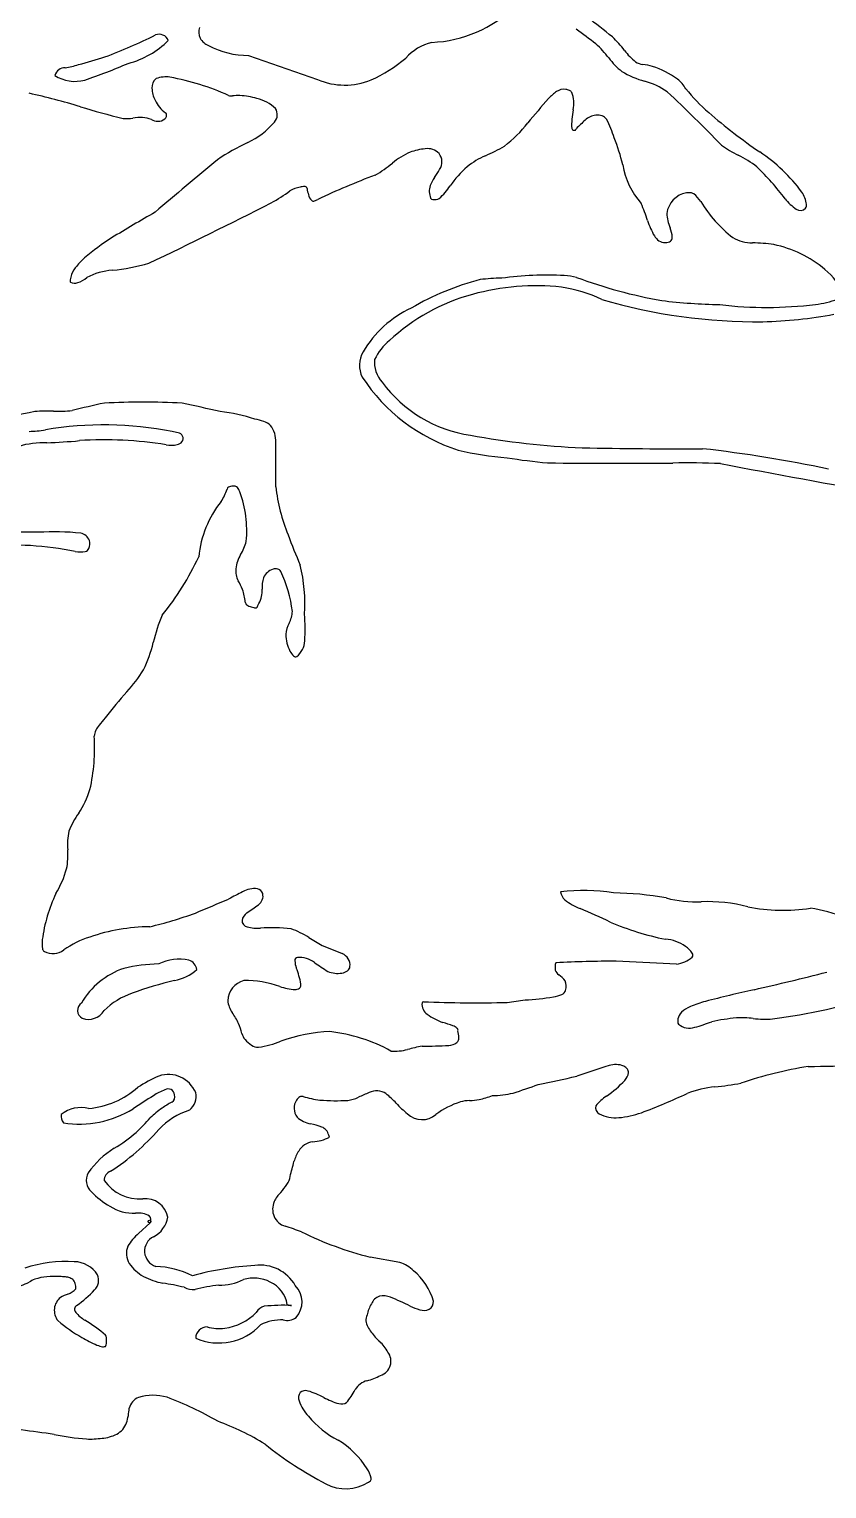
# Model space of a CAD drawing. Extents: x 0 to 12.9, y 0 to 8.7.
# Drawn here: x 4.39 to 7.3, y 0.02 to 5.36 of the extents above; entities that cross this region are included whole.
import ezdxf

# ---------------------------------------------------------------- set-up
doc = ezdxf.new("R2010")
doc.units = 0
doc.layers.add('WHITE', color=7, linetype='CONTINUOUS')

msp = doc.modelspace()

# ---------------------------------------------------------------- linework, layer by layer
at = {"layer": 'WHITE', "linetype": 'CONTINUOUS'}
for p, q in [((5.191781, 5.263507), (5.44362, 5.174772)), ((6.755593, 1.941134), (6.535357, 1.951789)), ((5.487427, 1.308988), (5.484759, 1.316273)), ((4.790076, 0.956235), (4.832638, 0.995075)), ((5.744653, 0.850388), (5.635604, 0.870032))]:
    msp.add_line(p, q, dxfattribs=at)
msp.add_circle((4.830002, 1.000233), 0.004872, dxfattribs=at)
for centre, radius, start, end in [((5.841874, 5.774585), 0.463874, -87.611106, -45.880092), ((4.847928, 3.285271), 2.642845, 50.717292, 53.257319), ((4.022499, 6.994536), 1.85228, -69.63696, -63.417197), ((4.864739, 5.304012), 0.036579, 22.608535, 111.425868), ((5.060984, 5.348969), 0.051181, 160.593176, 252.348806), ((1.255937, -1.511121), 8.576375, 52.633552, 53.233507), ((4.670118, 5.54723), 0.323533, -75.287491, -45.096063), ((5.187958, 5.55835), 0.294868, -118.897551, -89.25725), ((5.910776, 5.120992), 0.196478, 104.612416, 137.492466), ((6.214054, 5.031537), 0.368575, 37.166428, 47.926728), ((6.26336, 5.054715), 0.377872, 36.90165, 46.964859), ((4.480882, 5.510096), 0.294394, -82.070179, -72.281437), ((2.553599, 12.278995), 7.332177, -74.033678, -73.247338), ((3.872809, 7.287967), 2.234056, -71.193975, -66.817068), ((5.417223, 5.664253), 0.538622, -65.638068, -49.653013), ((6.726646, 5.419978), 0.274571, -142.860923, -128.436501), ((6.759945, 5.427874), 0.243291, -143.043637, -129.280952), ((6.639541, 5.291718), 0.062065, -122.809609, -96.677144), ((6.598144, 4.947485), 0.28465, 75.810289, 83.103284), ((4.521665, 5.179128), 0.03939, 90.245827, 163.432954), ((4.557578, 5.30317), 0.134733, -123.144989, -74.761248), ((4.878212, 5.146925), 0.039635, 126.917777, 185.104942), ((4.889478, 5.08422), 0.100699, 81.394345, 110.383455), ((4.734154, 4.261442), 0.93795, 65.784858, 79.533238), ((6.720841, 5.473915), 0.315517, -121.505191, -105.04766), ((6.554414, 4.890336), 0.351922, 54.476241, 71.18372), ((6.687186, 5.084119), 0.117149, 29.407566, 52.256968), ((3.84409, 2.657455), 2.527106, 73.141049, 77.522169), ((4.935359, 5.1454), 0.096646, -178.813178, -151.440718), ((5.542959, 5.414302), 0.259313, -112.525114, -68.165641), ((6.401648, 5.006456), 0.150773, 123.903112, 138.927401), ((6.344678, 5.090148), 0.049536, 83.144033, 123.207816), ((6.346334, 5.096784), 0.042758, 64.87752, 84.286549), ((6.356785, 5.118278), 0.018864, 32.290569, 65.89993), ((6.270838, 5.088018), 0.109587, -12.306881, 21.597521), ((6.570421, 4.915585), 0.26272, 54.866382, 74.885377), ((3.104153, 1.26842), 5.291618, 43.863291, 46.872773), ((7.291056, 5.542334), 0.642165, -141.393168, -130.581363), ((5.431218, 7.877133), 2.928537, -106.959159, -103.792855), ((4.963425, 5.153957), 0.125526, -154.135457, -126.981122), ((5.128332, 5.143425), 0.028197, -109.612835, -81.315646), ((5.152463, 4.92575), 0.190839, 87.727046, 95.977723), ((5.141717, 4.812832), 0.304158, 74.661858, 86.547774), ((5.188355, 4.963542), 0.146569, 46.078586, 76.660509), ((8.555205, 3.084911), 3.036962, 138.291776, 140.504561), ((4.747084, 5.163873), 0.131584, -96.136295, -80.592603), ((4.796098, 4.867242), 0.169069, 87.14526, 99.363168), ((4.798194, 4.937085), 0.099218, 67.13729, 86.345657), ((4.861632, 5.077531), 0.054978, -116.9173, -91.701519), ((4.86137, 5.0597), 0.037148, -92.114027, -48.744211), ((4.874005, 5.045487), 0.018132, -49.144986, 16.529126), ((4.882509, 5.043996), 0.011092, 36.829696, 60.837695), ((5.071135, 5.199607), 0.280445, -65.227868, -39.878134), ((5.256693, 5.046803), 0.04011, -42.318589, 33.797602), ((5.850686, 5.294798), 0.455814, -52.751016, -37.634185), ((6.660828, 5.008379), 0.288465, 168.749126, 182.510178), ((8.450537, 2.874235), 2.95801, 133.309574, 134.187113), ((6.467586, 4.9793), 0.066065, 96.088017, 134.209064), ((6.465367, 4.979101), 0.066065, 73.760147, 94.156367), ((6.471961, 5.011487), 0.033239, 33.440297, 69.054633), ((6.196827, 4.865519), 0.344558, 16.252156, 28.476596), ((8.19787, 6.576979), 2.017927, -131.025583, -124.315044), ((6.381798, 4.999455), 0.009881, -157.944815, -94.445111), ((6.382232, 4.999412), 0.009881, -96.975142, -65.116306), ((6.383377, 4.994963), 0.005428, -56.276726, 3.85443), ((5.508147, 4.258565), 0.75712, 114.960701, 124.568981), ((5.858109, 4.701734), 0.221169, 95.416886, 110.164018), ((5.846132, 4.86551), 0.057104, 43.10987, 98.968494), ((5.753926, 5.577528), 0.745402, -65.989691, -60.00409), ((5.939225, 4.720033), 0.636181, 13.065979, 22.349876), ((7.179965, 5.308142), 0.454965, -124.942104, -115.915707), ((6.713535, 4.394202), 0.621738, 36.466166, 56.103192), ((15.049895, -7.203933), 15.668363, 129.523852, 130.61519), ((5.414185, 5.23384), 0.473653, -59.492677, -50.233066), ((5.880889, 4.674803), 0.25459, 112.88826, 130.022616), ((5.849135, 4.874058), 0.049249, -33.832626, 38.231388), ((6.261982, 4.553358), 0.406922, 131.859503, 145.079772), ((6.186047, 4.606995), 0.316983, 113.977749, 128.103865), ((6.833435, 4.90819), 0.278056, -170.825589, -138.003639), ((6.809465, 4.551736), 0.387311, 51.671483, 63.691475), ((6.668966, 2.130371), 2.879927, 110.6224, 115.165535), ((5.991563, 4.733598), 0.146368, 145.07188, 158.461594), ((5.542915, 5.045622), 0.400117, -34.777383, -29.822627), ((6.366709, 4.149775), 0.982127, 36.893079, 45.942172), ((4.971239, 5.274921), 0.62856, -61.152876, -53.729547), ((5.408305, 4.650033), 0.134927, 101.881395, 118.9017), ((5.395995, 4.712098), 0.071661, 90.065493, 102.466505), ((5.395605, 4.762611), 0.02115, 74.636615, 89.165864), ((5.39968, 4.777089), 0.00611, 40.76531, 75.5165), ((5.396064, 4.776464), 0.009448, 2.862902, 29.238313), ((5.518703, 4.790453), 0.114006, -173.190544, -161.242972), ((5.45859, 4.766046), 0.049383, -165.634189, -138.981226), ((5.917174, 4.766696), 0.065115, 161.522401, 202.558609), ((5.748002, 4.903491), 0.215062, -49.262941, -33.020586), ((6.807703, 4.674689), 0.088119, 100.438489, 172.734843), ((6.797791, 4.644821), 0.116685, 85.626774, 92.973533), ((6.804011, 4.734008), 0.02729, 57.924391, 84.368354), ((6.744986, 4.665071), 0.117814, 32.756583, 51.390416), ((7.128334, 4.706342), 0.102733, 7.044572, 33.960794), ((-2.965809, 20.877587), 18.133657, -64.546075, -62.972322), ((5.428801, 4.741436), 0.0108, -133.761551, -67.952285), ((5.371865, 4.872827), 0.153993, -66.668483, -61.932629), ((5.865977, 4.746707), 0.010235, -150.81521, -93.919447), ((5.869341, 4.78119), 0.044878, -95.19477, -64.941141), ((5.866693, 4.406465), 0.823043, 17.928338, 22.554121), ((7.284407, 5.002943), 0.518698, -148.096468, -128.523795), ((7.297442, 4.855654), 0.18608, -141.323654, -124.021507), ((7.2082, 4.722481), 0.025777, -125.232564, -42.531047), ((7.210847, 4.715988), 0.019667, -33.768566, 8.635532), ((7.180103, 0.564891), 4.737539, 119.459049, 121.691679), ((6.912488, 4.742392), 0.275388, -162.552094, -149.755298), ((6.86298, 4.690444), 0.142762, -178.148959, -156.423412), ((5.126925, 3.901831), 0.819568, 122.113383, 130.683444), ((6.716655, 4.626877), 0.048041, -151.128847, -92.451565), ((6.627909, 4.591461), 0.112325, 3.279159, 21.892255), ((6.721609, 4.598053), 0.018442, -48.096023, -0.520165), ((7.032072, 4.716465), 0.138712, -120.65776, -89.466446), ((6.715967, 4.611034), 0.032184, -92.434371, -56.080632), ((7.036168, 4.124882), 0.452885, 80.526461, 90.354726), ((7.0306, 4.168755), 0.410724, 49.460869, 78.752735), ((4.626762, 4.433317), 0.086732, 141.810941, 166.918227), ((4.764506, 4.328275), 0.259951, 131.379635, 142.384075), ((4.633612, 5.140346), 0.665171, -84.796932, -73.02896), ((4.566221, 4.438634), 0.026353, 170.146068, 181.583971), ((4.544527, 4.437786), 0.00465, 178.530506, 223.149873), ((4.750692, 4.404817), 0.213896, 166.996007, 169.677905), ((4.55635, 4.462634), 0.031892, -118.495562, -69.102741), ((4.540559, 4.519098), 0.090435, -72.518645, -48.64728), ((4.707079, 4.254345), 0.223958, 93.365096, 118.473118), ((6.279767, 3.504797), 0.969525, 104.422063, 120.584735), ((6.120737, 3.783487), 0.665408, 90.353208, 97.117054), ((6.280443, 3.241831), 1.218117, 86.936363, 97.728354), ((6.343361, 4.284683), 0.173538, 74.311469, 89.278937), ((7.00909, 6.114491), 1.77415, -110.41323, -99.983841), ((7.175242, 4.324585), 0.198475, 18.368286, 51.955247), ((6.198549, 3.694615), 0.720266, 105.196294, 133.09925), ((6.24308, 3.534867), 0.886102, 84.014842, 105.26736), ((6.262483, 3.918122), 0.503337, 64.122688, 81.661893), ((5.951999, 3.980597), 0.395184, 114.764429, 149.817401), ((7.048866, 6.307835), 2.01805, -106.309013, -89.368799), ((6.954523, 6.452178), 2.100266, -96.919184, -91.105551), ((7.086243, 5.798051), 1.455972, -96.79407, -83.021611), ((7.214946, 4.740917), 0.391033, -82.920932, -70.678984), ((7.041215, 5.821242), 1.531626, -88.882075, -79.109324), ((5.839551, 4.059578), 0.208881, 129.596019, 153.704301), ((5.692972, 4.130446), 0.095939, 149.402562, 206.834212), ((5.760066, 4.141488), 0.108303, 174.369875, 222.274104), ((6.159773, 4.448759), 0.660246, -146.790165, -107.844664), ((6.072799, 4.35759), 0.48769, -143.665576, -98.308508), ((23.317062, -90.177731), 96.018787, 101.356126, 101.553911), ((4.455771, 3.430304), 0.532861, 87.566577, 94.892414), ((4.496641, 4.395282), 0.432982, -92.415133, -83.321077), ((5.408239, 0.466956), 3.602738, 101.911104, 103.830579), ((4.804065, 1.421178), 2.574722, 86.777976, 93.103799), ((1.834217, -10.684544), 15.003215, 77.473884, 78.018674), ((4.978986, 3.152121), 0.816764, 73.213097, 82.316826), ((4.6636, 2.601765), 1.31077, 79.047074, 99.416628), ((5.121448, 3.547295), 0.397909, 71.563418, 76.419948), ((5.231796, 3.868222), 0.058642, 46.330756, 74.681327), ((5.193447, 3.852337), 0.098057, -2.006296, 36.482726), ((4.445472, 3.510786), 0.336551, 88.438553, 106.191756), ((4.391656, 4.172035), 0.283061, -90.452257, -78.282463), ((4.373194, 6.003923), 2.158248, -87.837238, -84.673896), ((4.664025, 2.43989), 1.417994, 80.81833, 93.65899), ((4.859942, 3.62661), 0.267296, 73.946153, 78.627344), ((4.928487, 3.864218), 0.023677, -83.886972, -33.435496), ((4.932399, 3.863474), 0.020062, -37.821184, 85.823682), ((-7.967287, 3.802607), 13.258812, -0.501921, 0.200066), ((6.546008, 6.858453), 3.032568, -100.327885, -92.548396), ((4.90825, 3.941878), 0.10373, -99.971956, -77.326215), ((6.238785, 5.020451), 1.232707, -103.192643, -94.759213), ((6.568331, 6.65023), 2.890672, -98.59127, -95.636888), ((6.786431, 22.788345), 18.963174, -91.133897, -89.806838), ((6.353327, -0.697056), 4.549566, 77.841456, 83.727979), ((6.56423, 43.071208), 39.298668, -90.407985, -89.740652), ((6.79659, 0.865235), 2.908218, 87.647834, 91.073321), ((34.148282, 149.471463), 148.223562, -100.586791, -100.350205), ((5.1236, 3.675718), 0.010857, 119.90537, 168.120144), ((5.139828, 3.625961), 0.063001, 95.060886, 110.089852), ((5.137408, 3.67015), 0.01883, 44.763173, 99.590555), ((5.121608, 3.65668), 0.039564, 17.068096, 42.501234), ((5.982593, 3.769716), 0.69657, -173.135367, -158.19116), ((5.395858, 3.392144), 0.388168, 141.742164, 174.370412), ((4.976069, 3.715962), 0.142085, -35.974376, -15.516081), ((4.780208, 3.526296), 0.404935, -5.66537, 20.527997), ((4.335722, -3.417701), 6.938079, 89.271745, 91.300605), ((4.341342, 2.445958), 1.026489, 77.792438, 96.175575), ((4.481416, 2.587242), 0.934346, 84.049316, 93.528845), ((4.570133, 3.474831), 0.042511, 20.249294, 78.948461), ((4.567447, 3.478267), 0.044038, -23.26938, 14.837242), ((4.993069, 3.538851), 0.197221, -30.638076, -15.447306), ((7.316006, 4.24452), 2.111649, -159.671607, -156.426461), ((4.576605, 3.569686), 0.121818, -98.596315, -81.301295), ((4.590775, 3.466934), 0.01817, -76.459422, -19.496095), ((4.081776, 3.861813), 1.023259, -39.062406, -24.947076), ((5.280418, 3.369057), 0.136545, 149.506825, 172.517408), ((5.227629, 3.379333), 0.082934, 174.8074, 206.262885), ((5.297575, 3.332736), 0.05505, 107.51289, 157.706027), ((5.290427, 3.353102), 0.033483, 76.27259, 106.335092), ((5.294521, 3.369744), 0.016345, 26.850981, 76.369729), ((4.894419, 3.177036), 0.460434, 6.704103, 25.757967), ((4.803746, 3.25891), 0.593842, -3.729286, 13.746), ((5.01487, 3.251038), 0.165954, 21.085171, 33.500538), ((4.928106, 3.234558), 0.253333, 6.859864, 17.501166), ((5.138623, 3.308494), 0.102968, -28.158121, 2.029842), ((5.324831, 3.322922), 0.084, 158.565324, 187.374002), ((5.198145, 3.268076), 0.018805, -170.015354, -132.158988), ((5.060019, 3.331869), 0.18404, -26.714119, -23.019107), ((5.429384, 2.979572), 0.601893, 156.768286, 166.819778), ((5.210714, 3.290356), 0.044118, -124.81833, -101.887381), ((5.289057, 3.538349), 0.304007, -106.713937, -104.884585), ((5.22291, 3.290508), 0.047492, -104.566019, -98.076899), ((5.217788, 3.252376), 0.009024, -99.898019, -76.030954), ((5.211807, 3.254747), 0.013799, -53.75029, -23.992041), ((5.251987, 3.235002), 0.099807, -28.218591, -2.419991), ((4.738485, 3.166138), 0.660069, -3.782248, 4.705352), ((5.424169, 3.141237), 0.096255, 151.062789, 176.63372), ((4.394913, 3.221716), 0.460541, -26.339196, -13.166583), ((5.457853, 3.145625), 0.129778, 179.441996, 207.755793), ((5.32178, 3.125546), 0.075394, -52.61325, -2.241276), ((5.396041, 3.112872), 0.059825, -152.433919, -131.894284), ((5.367165, 3.081434), 0.017149, -130.21709, -106.55311), ((5.364145, 3.071655), 0.006916, -105.657435, -60.416923), ((4.349419, 3.299234), 0.537968, -42.355306, -31.595677), ((5.85437, 1.936097), 1.492559, 137.897762, 142.656504), ((5.246722, 2.339305), 0.766395, 139.062758, 141.701167), ((3.979284, 2.728767), 0.649934, -13.217546, 4.09066), ((4.707008, 2.762796), 0.080398, 140.173173, 171.17576), ((4.312939, 2.667239), 0.31148, -34.016166, -16.234281), ((4.875307, 2.279496), 0.37163, 144.937076, 156.492616), ((4.813582, 2.378362), 0.283396, 169.968466, 183.864477), ((4.246237, 2.340388), 0.285219, -10.190966, 3.794218), ((4.146821, 2.400619), 0.395924, -30.650293, -16.235375), ((5.001218, 1.955677), 0.568396, 154.678501, 172.431416), ((7.818969, -2.944983), 5.791871, 117.217054, 117.788406), ((5.214783, 2.126139), 0.091232, 84.043822, 119.409729), ((5.218164, 2.191167), 0.026422, 17.809512, 76.682566), ((5.206974, 2.189729), 0.037572, -57.05265, 14.676277), ((6.415429, 1.525981), 0.684321, 80.771793, 96.994191), ((6.376923, 2.211396), 0.045247, -172.141707, -130.027682), ((6.513884, 1.074716), 1.126785, 79.57375, 89.426013), ((-5.977319, 28.38049), 28.454243, -67.312846, -67.047864), ((4.757591, 2.769717), 0.771156, -56.297012, -52.465558), ((6.473959, 2.328226), 0.197119, -129.78466, -111.055029), ((5.682596, 0.382381), 1.903531, 64.120648, 67.757274), ((6.828155, 2.601208), 0.432624, -104.778838, -87.671723), ((6.871901, 1.621094), 0.548472, 74.74321, 92.734858), ((7.14453, 2.829133), 0.690914, -100.701826, -81.658836), ((7.158566, 1.58772), 0.564428, 67.898988, 81.216067), ((4.493783, 3.504765), 1.466094, -76.720789, -69.906682), ((5.191092, 2.100044), 0.023309, 177.28712, 258.566219), ((5.208829, 2.093602), 0.041709, 124.017389, 169.577196), ((6.910326, 3.015529), 1.002427, -113.323412, -101.2385), ((4.577856, 2.016706), 0.140763, 174.359319, 187.789192), ((4.7304, 1.684505), 0.375206, 108.520318, 124.709768), ((4.839095, 1.369364), 0.708558, 90.691848, 108.760034), ((5.226995, 2.242341), 0.170042, -103.787006, -87.361965), ((5.27859, 1.471508), 0.602562, 83.490954, 94.165516), ((5.231519, 1.751021), 0.33938, 57.84592, 70.12526), ((9.438711, 8.610458), 7.707526, -121.494799, -121.071176), ((6.702783, 1.8828), 0.15002, 55.062997, 85.344619), ((4.452671, 1.999769), 0.014438, -171.476722, -119.372094), ((4.476516, 2.047597), 0.067868, -117.109762, -53.641125), ((8.149411, 8.59479), 7.113669, -112.206429, -111.573174), ((5.516731, 1.936924), 0.045814, -5.173353, 68.136106), ((6.717525, 1.911225), 0.118349, 36.238936, 53.032444), ((6.804668, 1.974102), 0.010923, -44.872936, 40.442022), ((4.826851, 1.656058), 0.28436, 108.624066, 149.901779), ((4.870586, 1.374863), 0.566864, 90.732386, 103.730384), ((4.937989, 1.787886), 0.170954, 78.001308, 115.891153), ((4.885978, 2.056715), 0.178771, -78.749358, -49.287065), ((4.962742, 1.916456), 0.040126, 6.803416, 74.405276), ((5.371622, 1.954525), 0.010861, 96.779393, 186.850112), ((5.453314, 1.959073), 0.092659, -176.384106, -160.150097), ((5.051905, 1.805721), 0.337065, 10.695707, 21.199635), ((5.377691, 1.876423), 0.08919, 52.347471, 94.727241), ((5.822492, 2.487146), 0.666382, -125.854357, -120.751214), ((5.5406, 1.934496), 0.021824, -54.617715, -4.474594), ((6.354814, 1.929093), 0.043374, 156.743098, 193.791501), ((6.536043, -2.438566), 4.390355, 90.008956, 92.886375), ((6.740329, 2.05197), 0.111882, -82.159015, -49.892702), ((5.28092, 0.408008), 1.516729, 103.732811, 109.846582), ((5.193168, 1.805344), 0.077726, 103.633061, 178.573045), ((5.184052, 1.531352), 0.349649, 69.645398, 91.508451), ((5.364821, 1.866078), 0.018425, -45.664658, 6.856283), ((5.517514, 2.000058), 0.092764, -112.668147, -80.612843), ((5.525086, 1.957644), 0.049686, -81.249822, -55.488273), ((6.348437, 1.933124), 0.038527, -158.099638, -127.331661), ((6.280569, 1.834285), 0.08144, 33.793629, 56.875099), ((6.30512, 1.859655), 0.04751, -17.680461, 24.799421), ((4.006911, 14.990181), 13.487765, -77.009444, -75.847471), ((4.852053, 1.582473), 0.266461, 108.844404, 134.956243), ((5.379803, 2.08857), 0.241082, -107.90867, -94.406131), ((5.362442, 1.875169), 0.026995, -92.462345, -55.587062), ((6.154721, 2.789702), 0.980432, -87.227344, -81.14844), ((6.284257, 1.946041), 0.1269, -80.32433, -65.514467), ((6.327655, 1.852617), 0.023904, -67.370604, -18.01323), ((8.216815, -3.42598), 5.403551, 102.591686, 104.530663), ((6.77158, 4.188722), 2.470766, -82.203605, -72.943668), ((4.599057, 1.771781), 0.032475, 124.137905, 242.406715), ((4.606342, 1.806969), 0.067754, -109.239667, -32.031526), ((5.207845, 1.81795), 0.092993, -173.410958, -145.073498), ((4.93917, 1.624982), 0.237811, 24.657001, 35.983966), ((5.870022, 1.794383), 0.04457, 172.672635, 235.387384), ((5.830747, 1.798159), 0.005288, 92.579324, 158.843835), ((6.019412, 6.572374), 4.772672, -92.268364, -88.59171), ((5.987278, 3.0911), 1.298583, -83.39222, -80.475784), ((6.810344, 1.730462), 0.050749, 136.937904, 168.215452), ((6.847932, 1.683531), 0.110592, 112.097426, 132.46573), ((6.978284, 1.372798), 0.447554, 105.182211, 112.594671), ((4.892544, 1.617441), 0.283611, 14.348829, 22.110999), ((5.971105, 1.930136), 0.213801, -126.242517, -108.90111), ((5.13561, -0.619798), 2.469541, 71.020949, 71.924205), ((5.92175, 1.667645), 0.050782, 51.592693, 70.429581), ((6.796865, 1.732461), 0.037154, 166.988183, 185.101217), ((6.772535, 1.729988), 0.012704, -176.255379, -137.244752), ((6.80251, 1.767349), 0.060493, -130.519245, -71.084326), ((6.61708, 2.437345), 0.755576, -74.254207, -69.286678), ((7.055868, 0.919379), 0.829169, 95.630482, 101.940125), ((6.991733, 1.362884), 0.382052, 83.38048, 92.582828), ((7.080714, 2.162259), 0.422269, -96.109288, -86.465422), ((5.216194, 1.699709), 0.050334, -166.2283, -138.006716), ((5.26163, 1.732415), 0.106159, -141.295791, -123.999029), ((5.181688, 1.985754), 0.351042, -82.444931, -68.547001), ((5.507287, 1.128745), 0.56577, 91.842805, 110.399742), ((5.420702, 1.093238), 0.604863, 61.223016, 83.507784), ((5.921061, 1.694082), 0.050641, -87.167394, -51.594411), ((5.934722, 1.673082), 0.025805, -46.389557, -1.538574), ((5.947367, 1.699705), 0.009745, -18.165279, 52.509843), ((5.87234, 1.670711), 0.088193, 1.09025, 17.115814), ((5.226416, 1.684797), 0.047061, -120.871831, -88.262369), ((5.726188, 1.800944), 0.178119, -94.605966, -74.787621), ((5.944712, 0.999727), 0.652364, 100.512828, 105.267698), ((5.799368, 4.759507), 3.118477, -89.516476, -87.717542), ((14.256554, -22.469239), 25.257031, 107.863616, 108.145397), ((6.533354, 1.496021), 0.078044, 67.815854, 108.259163), ((6.543853, 1.532602), 0.040414, 37.280734, 62.005933), ((6.558291, 1.544439), 0.021767, -0.056953, 35.509924), ((7.507593, -0.054766), 1.644294, 99.475783, 108.31497), ((7.167608, 8.65104), 7.084287, -89.439647, -86.504429), ((5.148868, 0.908666), 0.68547, 114.567514, 121.850766), ((4.898458, 1.429176), 0.108562, 22.841166, 108.576376), ((4.824784, 5.553223), 4.295873, -71.911822, -70.619151), ((5.664431, 4.49212), 3.04818, -78.917658, -76.214596), ((6.234914, 1.835761), 0.460849, -54.952992, -43.903348), ((6.530072, 1.550456), 0.05035, -42.891068, -6.888957), ((6.794946, 2.518541), 1.031096, -84.369377, -79.045242), ((4.57855, 1.726757), 0.314846, -84.77896, -48.508135), ((6.198242, -0.710567), 2.558318, 121.959296, 123.941379), ((4.934905, 1.333735), 0.155514, 108.395542, 125.733818), ((4.897957, 1.461699), 0.023052, 3.345802, 121.743084), ((4.901499, 1.455051), 0.021048, -62.513207, 22.320578), ((4.934849, 1.457966), 0.065043, -51.145285, 11.844958), ((5.412792, 1.414915), 0.054653, 147.592586, 217.402072), ((5.412157, 1.409399), 0.057291, 125.336363, 142.588669), ((5.386011, 1.441495), 0.016224, 73.413998, 115.521586), ((5.49967, 1.827463), 0.386132, -106.401126, -97.017757), ((5.512795, 2.190248), 0.748456, -94.621224, -86.806287), ((5.538545, 1.568889), 0.126941, -82.78274, -64.393457), ((5.925323, 0.747696), 0.780781, 112.003218, 115.157365), ((5.659786, 1.417297), 0.060647, 55.971107, 116.424956), ((5.503801, 1.225153), 0.307947, 42.34526, 51.921548), ((6.004135, 1.290901), 0.151408, 91.730727, 104.728226), ((5.990485, 1.720949), 0.278858, -88.134589, -80.821532), ((5.920066, 1.902906), 0.47146, -75.894306, -69.82416), ((6.081527, 1.784821), 0.324447, -89.797657, -76.26389), ((6.585097, 1.325929), 0.15775, 122.837819, 142.276938), ((5.805424, 3.585045), 2.336518, -69.406841, -64.948371), ((6.932321, 1.114969), 0.379184, 95.479727, 111.26678), ((4.562633, 1.389172), 0.055778, 177.611606, 211.007791), ((4.579304, 1.299605), 0.116987, 76.204797, 128.234585), ((4.571218, 1.738887), 0.382628, -98.475254, -58.731768), ((5.058409, 1.150043), 0.321476, 124.65441, 134.593274), ((5.065028, 1.141909), 0.28005, 108.610938, 135.976661), ((5.153044, 1.003147), 0.496157, 119.170319, 123.998196), ((6.029616, 1.707594), 0.40566, -137.317918, -129.37929), ((5.826113, 1.451645), 0.078872, -133.077633, -50.358284), ((6.051487, 1.163451), 0.287021, 107.402885, 127.582208), ((6.48443, 1.416147), 0.024919, 165.353216, 242.717046), ((6.533296, 1.510307), 0.131003, -117.400162, -85.112864), ((6.515381, 1.712095), 0.333585, -84.999785, -70.406429), ((4.233828, 1.885457), 0.835467, -57.131019, -41.073724), ((4.124841, 2.0161), 0.952373, -46.462346, -41.989408), ((5.432377, 1.447413), 0.091022, -133.800896, -98.734017), ((5.374261, 1.132184), 0.229577, 68.285261, 78.875495), ((5.442139, 1.304749), 0.044151, 15.130273, 67.26604), ((4.442057, 1.713432), 0.514902, -59.875011, -48.852028), ((5.435669, 1.222152), 0.070109, 98.183794, 149.708993), ((5.41859, 1.434666), 0.143295, -87.160412, -61.289334), ((4.877276, 0.986642), 0.332359, 122.136849, 144.900533), ((5.487513, 1.183095), 0.134788, 146.487503, 164.340628), ((4.652921, 1.150695), 0.054721, 150.371586, 229.514994), ((4.698688, 1.151018), 0.034659, 109.266177, 181.82541), ((1.76774, 2.120153), 3.701247, -14.950859, -14.08399), ((4.794645, 1.242613), 0.160153, -144.632875, -86.131112), ((5.083549, 1.296912), 0.29568, -40.059642, -32.97304), ((5.281591, 1.173773), 0.06268, -37.070251, -7.800103), ((4.822301, 1.301273), 0.280939, -136.83328, -119.227991), ((4.81535, 1.00064), 0.082779, 10.900322, 96.868339), ((5.345412, 1.045296), 0.065893, 155.200479, 252.27672), ((5.38066, 1.030045), 0.104291, 132.759019, 155.716527), ((4.77293, 1.191896), 0.161711, -122.887611, -87.840389), ((4.790158, 0.954993), 0.076126, 58.967168, 98.410453), ((4.814036, 1.005464), 0.021307, -29.183768, 43.843065), ((4.798868, 1.032568), 0.099113, -62.681917, -9.450701), ((5.145219, 0.360749), 0.647349, 68.209346, 73.843407), ((5.947995, 2.107427), 1.276219, -116.150515, -104.168754), ((4.815656, 0.883645), 0.070491, 158.373264, 211.951727), ((4.898696, 0.822714), 0.172123, 129.128338, 149.672746), ((4.870449, 0.891894), 0.058731, 116.379184, 252.177132), ((4.525535, 0.370552), 0.483617, 86.522092, 108.2026), ((4.551516, 0.747771), 0.105561, 33.251297, 88.177782), ((4.593789, 0.785865), 0.050079, -45.725126, 23.272482), ((4.897404, 0.94901), 0.174871, -144.047715, -121.027684), ((4.838714, 0.502946), 0.33332, 63.718048, 87.63436), ((5.284382, -0.297547), 1.13905, 93.533516, 105.170363), ((5.233693, 0.691925), 0.148698, 29.985585, 97.540464), ((5.697538, 0.715952), 0.142453, 46.941809, 70.686062), ((5.655008, 0.650011), 0.220113, 15.44241, 50.574249), ((4.325963, 0.898336), 0.136088, -75.249488, -61.768151), ((4.490423, 0.619411), 0.187901, 115.286818, 122.184859), ((4.479951, 0.556566), 0.242979, 85.054566, 106.691934), ((4.503802, 0.647235), 0.151433, 82.775492, 91.099058), ((4.513391, 0.71912), 0.078915, 70.99051, 83.118339), ((4.512026, 0.79456), 0.062683, -71.698148, -39.803314), ((4.52849, 0.761388), 0.034038, 45.938515, 71.844521), ((4.518513, 0.760846), 0.041919, 10.373543, 36.614729), ((4.508112, 0.756929), 0.052893, 2.814151, 12.518752), ((4.541748, 0.759785), 0.019195, -16.190762, -0.774711), ((4.311766, 1.045828), 0.433576, -54.50273, -43.022067), ((4.929988, 1.038179), 0.268683, -117.177745, -101.192351), ((4.765137, -0.023961), 0.80648, 76.287973, 81.967144), ((4.992137, 0.829381), 0.078501, -117.156898, -87.029489), ((5.137559, 0.248667), 0.521828, 96.052333, 105.716747), ((5.087353, 0.961946), 0.194419, -91.418753, -63.719277), ((5.211314, 0.662592), 0.130643, 62.900512, 106.854232), ((5.224005, 0.6783), 0.110955, 9.831138, 65.039712), ((5.300651, 0.705965), 0.086354, -41.546728, 44.268008), ((4.541617, 0.675355), 0.059916, 128.110949, 219.027987), ((4.569454, 0.618147), 0.122843, 107.89406, 121.846245), ((5.321614, -0.039329), 0.733085, 87.869309, 95.670316), ((5.3493, 0.727128), 0.033882, -118.118761, -90.72827), ((5.758917, 0.630531), 0.136785, 149.979739, 168.252486), ((5.689408, 0.677767), 0.053321, 111.136374, 156.573433), ((5.682893, 0.661844), 0.066875, 66.063033, 100.957659), ((5.449278, 0.041956), 0.729224, 62.820853, 69.048975), ((5.836775, 0.705604), 0.030549, -59.520041, 5.667227), ((4.571923, 0.678975), 0.016205, 121.204411, 224.338289), ((4.669171, 0.760392), 0.142992, -139.564928, -122.011769), ((5.076258, 0.809937), 0.202018, -81.816502, -44.637878), ((5.264083, 0.640281), 0.052065, 106.630781, 147.840956), ((5.311363, 0.470412), 0.170172, 87.533131, 116.347363), ((5.333276, 0.693641), 0.055179, -105.330314, -54.548599), ((5.666436, 0.639087), 0.04571, 155.03318, 211.215346), ((5.965824, 1.118663), 0.465663, -113.201511, -108.62686), ((5.8322, 0.724619), 0.049586, -107.742016, -66.123408), ((4.852553, 1.052492), 0.547638, -130.750751, -119.549429), ((4.337405, 0.201386), 0.5071, 49.096008, 59.68422), ((5.082548, 0.76523), 0.209176, -113.682862, -42.875363), ((5.040766, 0.572913), 0.042245, 90.636324, 178.972119), ((5.083572, 0.748978), 0.140646, -107.92023, -81.231086), ((5.813175, 0.720017), 0.213257, -150.621277, -144.476316), ((5.813863, 0.720568), 0.214137, -144.463262, -131.829001), ((4.799708, 0.938384), 0.422437, -120.947126, -112.549458), ((4.672964, 0.635204), 0.093834, -112.066664, -98.954282), ((4.661648, 0.567197), 0.024902, -97.589983, -80.620754), ((4.664185, 0.551764), 0.009262, -80.542507, -46.149592), ((4.649069, 0.573915), 0.023039, 5.31171, 27.789771), ((4.618055, 0.560648), 0.054802, -16.497952, 2.871846), ((4.574601, 0.563696), 0.098188, -0.176188, 7.227086), ((5.565739, 0.449436), 0.153425, 28.449928, 46.652515), ((5.657293, 0.489102), 0.054733, -71.910283, 37.638286), ((5.56098, 0.660613), 0.250615, -75.390066, -63.120248), ((5.410196, 0.356257), 0.035745, 148.456587, 199.417025), ((5.399632, 0.349713), 0.032144, 72.648595, 128.247391), ((5.303191, 0.038122), 0.358318, 62.890717, 72.788389), ((5.383754, 0.482377), 0.219815, -40.984224, -26.136565), ((5.642635, 0.348876), 0.07164, 104.916074, 149.211642), ((4.808432, 0.306193), 0.053694, 110.483307, 167.949505), ((4.842954, 0.193656), 0.171341, 72.769627, 108.128025), ((4.474118, -0.771429), 1.204201, 59.839352, 69.608178), ((5.534414, 0.401258), 0.167861, -160.191929, -137.743708), ((5.584406, 0.56732), 0.241062, -119.289512, -105.035288), ((5.532002, 0.364765), 0.031906, -108.512687, -56.331222), ((4.481412, 0.339657), 0.27541, -15.989658, -4.634756), ((4.731902, -0.672709), 1.00439, 58.803078, 69.774224), ((5.678992, 0.510343), 0.348614, -140.453672, -117.329708), ((3.95549, -3.142635), 3.404756, 81.105661, 83.160718), ((4.698597, 1.360722), 1.159962, -100.766462, -94.921951), ((4.643917, 0.358987), 0.151638, -85.331604, -64.030838), ((4.667648, 0.296038), 0.084882, -59.821869, -22.327123), ((4.611399, 0.537033), 0.332224, -92.125981, -82.239628), ((6.085344, 1.216609), 1.324934, -128.965402, -117.504009), ((5.360828, -0.065667), 0.309709, 31.540331, 59.3016), ((5.55705, 0.047311), 0.083618, 9.769898, 35.899942), ((5.628215, 0.05907), 0.011499, -83.948175, 12.199734), ((5.546256, 0.174909), 0.15204, -118.600388, -56.836319)]:
    msp.add_arc(centre, radius, start, end, dxfattribs=at)

doc.saveas('drawing.dxf')
